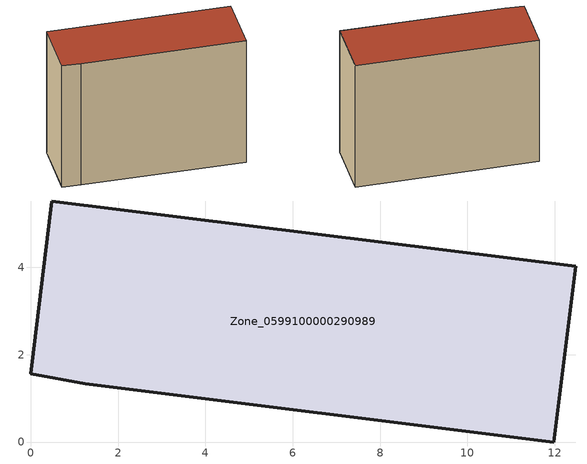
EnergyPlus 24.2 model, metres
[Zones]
Zone_0599100000290989
 floor ground (C_G): 11.98,0 1.24,1.33 0,1.56 0.47,5.52 12.48,4.03 z0
 wall outside (C_F): 1.24,1.33 11.98,0 12.48,4.03 0.47,5.52 0,1.56 1.24,1.33 z0:9.36
 roof outside (C_R): 12.48,4.03 0.47,5.52 0,1.56 1.24,1.33 11.98,0 z9.36
[BUILDING]
Pand.0599100000290989: North Axis=0; Terrain=City; Loads Convergence Tolerance Value=0.04; Temperature Convergence Tolerance Value=0.4; Solar Distribution=FullExterior; Maximum Number of Warmup Days=25; Minimum Number of Warmup Days=1
[Site:Location]
Rotterdam.The.Hague.AP_ZH_NLD Design_Conditions: Latitude=51.96; Longitude=4.45; Time Zone=1; Elevation=-4.5
[SITE:GROUNDTEMPERATURE:BUILDINGSURFACE]
18, 18, 18, 18, 18, 18, 18, 18, 18, 18, 18, 18
[MATERIAL] Thermal Absorptance=0.9; Solar Absorptance=0.7; Visible Absorptance=0.7
Name | Roughness | Thickness | Conductivity | Density | Specific Heat
G.TI.1992-2005 | MediumSmooth | 0.15 | 0.06 | 540 | 1210
F.TI.1992-2005 | Rough | 0.3 | 0.12 | 1920 | 840
R.TI.1992-2005 | MediumRough | 0.2 | 0.08 | 1500 | 1000
[CONSTRUCTION]
C_G: G.TI.1992-2005
C_F: F.TI.1992-2005
C_R: R.TI.1992-2005
[ZONE]
Zone_0599100000290989: Type=1; Multiplier=1; Ceiling Height=Autocalculate; Volume=Autocalculate; Floor Area=autocalculate; Part of Total Floor Area=Yes
[ZONEINFILTRATION:DESIGNFLOWRATE]
Infil_Zone_0599100000290989: Zone or ZoneList or Space or SpaceList=Zone_0599100000290989; Schedule=AlwaysOn; Design Flow Rate Calculation Method=Flow/Area; Flow Rate per Floor Area=0.0015; Constant Term Coefficient=1; Temperature Term Coefficient=0; Velocity Term Coefficient=0; Velocity Squared Term Coefficient=0
[HVACTEMPLATE:ZONE:IDEALLOADSAIRSYSTEM]
Zone_0599100000290989: Maximum Heating Supply Air Temperature=50; Minimum Cooling Supply Air Temperature=13; Maximum Heating Supply Air Humidity Ratio=0.0156; Minimum Cooling Supply Air Humidity Ratio=0.0077; Heating Limit=NoLimit; Cooling Limit=NoLimit; Dehumidification Control Type=ConstantSensibleHeatRatio; Cooling Sensible Heat Ratio=0.7; Dehumidification Setpoint=60; Humidification Control Type=None; Humidification Setpoint=30; Outdoor Air Method=None; Outdoor Air Flow Rate per Person=0.00944; Outdoor Air Flow Rate per Zone Floor Area=0; Outdoor Air Flow Rate per Zone=0; Demand Controlled Ventilation Type=None; Outdoor Air Economizer Type=NoEconomizer; Heat Recovery Type=None; Sensible Heat Recovery Effectiveness=0.7; Latent Heat Recovery Effectiveness=0.65
[ZONECONTROL:THERMOSTAT]
ThermostatControl_Zone_0599100000290989: Zone or ZoneList=Zone_0599100000290989; Control Type Schedule=DualSetpointControlType; Control 1=Thermostat_Zone_0599100000290989; Temperature Difference Between Cutout And Setpoint=0
[THERMOSTATSETPOINT:DUALSETPOINT]
Thermostat_Zone_0599100000290989: Heating Setpoint Temperature Schedule=HeatingSetpoint_Zone_0599100000290989; Cooling Setpoint Temperature Schedule=CoolingSetpoint_Zone_0599100000290989
[SCHEDULE:COMPACT]
HeatingSetpoint_Zone_0599100000290989: Through: 12/31, For: AllDays, Until: 24:00, 21
CoolingSetpoint_Zone_0599100000290989: Through: 12/31, For: AllDays, Until: 24:00, 24
DualSetpointControlType: Through: 12/31, For: AllDays, Until: 24:00, 4
AlwaysOn: Through: 12/31, For: AllDays, Until: 24:00, 1
